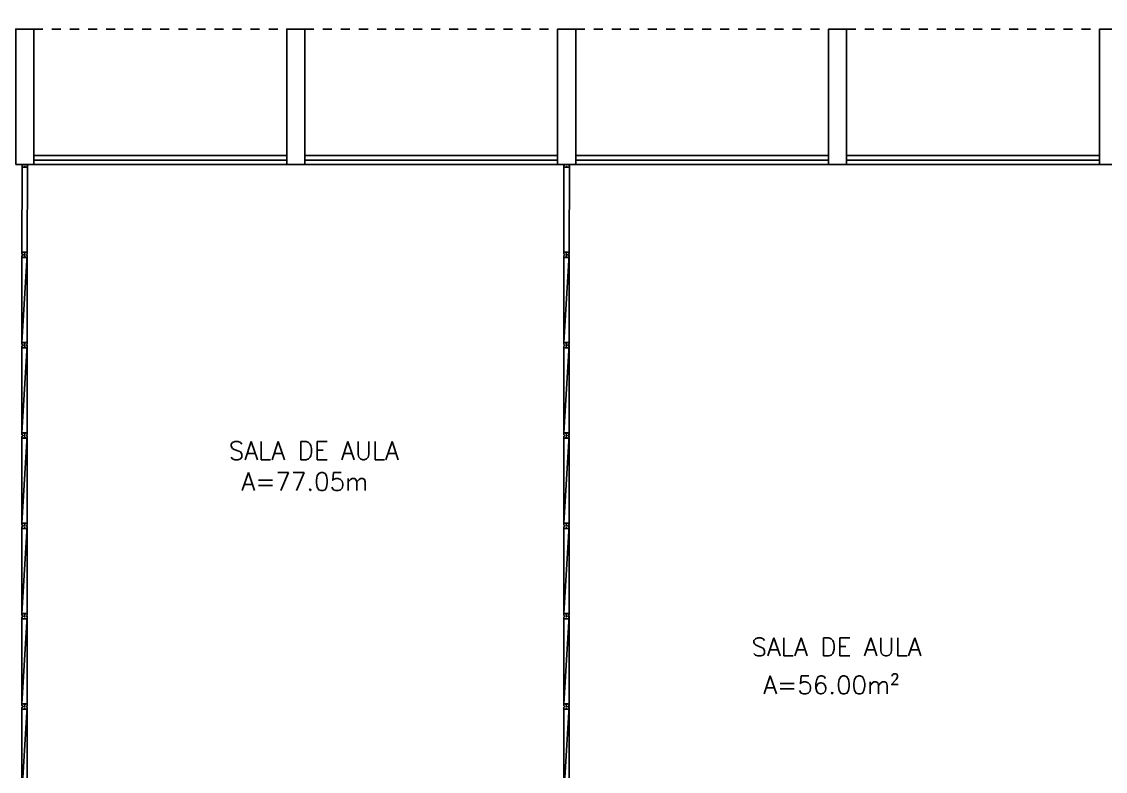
# Model space of a CAD drawing. Extents: x -31 to 207, y 425 to 518.
# Drawn here: x 99.25 to 111.25, y 501.61 to 509.91 of the extents above; entities that cross this region are included whole.
import ezdxf
from ezdxf.enums import TextEntityAlignment as Align

# ---------------------------------------------------------------- set-up
doc = ezdxf.new("R2010")
doc.units = 0
doc.header["$LTSCALE"] = 0.01
doc.header["$MEASUREMENT"] = 0
doc.header["$PDMODE"] = 34
doc.linetypes.add('HIDDEN2', pattern=[0.1875, 0.125, -0.0625])
doc.layers.get('0').update_dxf_attribs({"linetype": 'CONTINUOUS'})
doc.layers.get('DEFPOINTS').update_dxf_attribs({"linetype": 'CONTINUOUS'})
for name, color, linetype in [('AREA', 2, 'CONTINUOUS'), ('DIV', 2, 'CONTINUOUS'), ('ESQ', 1, 'CONTINUOUS'), ('ESTR', 3, 'CONTINUOUS'), ('PROJ', 1, 'HIDDEN2'), ('TEXTOCENTROCUSTO', 2, 'CONTINUOUS')]:
    doc.layers.add(name, color=color, linetype=linetype)
doc.styles.add('1', font='romans.shx')
doc.styles.add('UNB-100', font='simplex.shx', dxfattribs={"height": 0.2})
doc.dimstyles.new('1-600', dxfattribs={"dimtxt": 1.1, "dimasz": 2.5, "dimexe": 2, "dimexo": 4, "dimgap": 0.2, "dimtad": 1, "dimdec": 0, "dimzin": 4, "dimdsep": 46, "dimlunit": 6, "dimtxsty": '1', "dimblk1": 'NONE', "dimblk2": 'NONE', "dimsah": 1, "dimcen": 0, "dimclrd": 2, "dimclre": 2, "dimclrt": 2, "dimadec": 0, "dimazin": 0, "dimtfac": 1, "dimtdec": 0, "dimtmove": 2, "dimatfit": 3, "dimldrblk": 'NONE', "dimfxl": 0, "dimtolj": 1, "dimtzin": 0, "dimarcsym": 0})

# ---------------------------------------------------------------- blocks, each defined once
blk = doc.blocks.new('PILAR-SLS')
blk.add_lwpolyline([(0, -1.5), (0.2, -1.5), (0.2, 0), (0, 0)], close=True)
blk = doc.blocks.new('*D58')
at = {"layer": 'DEFPOINTS', "color": 0}
for p in [(-17.813, 516.327), (-17.813, 509.828), (204.387, 509.828)]:
    blk.add_point(p, dxfattribs=at)
at = {"layer": 'TEXTOCENTROCUSTO', "color": 2, "lineweight": -2}
for p, q in [((-17.813, 513.828), (-17.813, 518.327)), ((204.387, 513.828), (204.387, 518.327)), ((204.387, 516.327), (-17.813, 516.327))]:
    blk.add_line(p, q, dxfattribs=at)
at = {"layer": 'TEXTOCENTROCUSTO', "color": 2, "insert": (93.287, 517.077), "char_height": 1.1, "attachment_point": 5, "rotation": 0, "style": '1'}
blk.add_mtext('\\A1;PRC', dxfattribs=at)
blk = doc.blocks.new('_NONE')
at = {"color": 0, "linetype": 'ByBlock'}
blk.add_circle((0, 0), 0.25, dxfattribs=at)
blk = doc.blocks.new('DIVMT-SLS')
for p, q in [((-0.03, 0.03), (-0.03, 0.006)), ((-0.008, 0.03), (-0.03, 0.03)), ((-0.0185, 0.006), (-0.03, 0.006)), ((-0.0185, -0.006), (-0.0185, 0.006)), ((-0.008, 0.03), (-0.008, 0.02)), ((-0.008, 0.02), (0.008, 0.02)), ((-0.0051, 0), (0.0051, 0)), ((0.0051, 0), (-0.0051, 0)), ((-0.0051, 0), (0.0051, 0)), ((0.97, -0.03), (0, 0.03)), ((0, -0.0051), (0, 0.0051)), ((0, 0.0051), (0, -0.0051)), ((0.008, 0.03), (0.008, 0.02)), ((0.008, 0.03), (0.03, 0.03)), ((0.0205, 0.006), (0.03, 0.006)), ((0.0205, -0.006), (0.0205, 0.006)), ((0.0205, 0.006), (0.0205, -0.006)), ((0.0205, 0.006), (0.03, 0.006)), ((0.97, 0.03), (0.03, 0.03)), ((0.03, 0.006), (0.03, 0.03)), ((0.03, -0.03), (0.03, 0.03)), ((0.03, -0.005), (0.03, 0.005)), ((0.97, 0.03), (0.97, 0.009)), ((0.97, 0.009), (0.97, 0.027)), ((0.9795, 0.006), (0.97, 0.006)), ((0.97, -0.005), (0.97, 0.005)), ((0.9795, 0.006), (0.9795, -0.006)), ((1.0051, 0), (0.9949, 0)), ((1, 0.0051), (1, -0.0051)), ((-0.0185, -0.006), (-0.03, -0.006)), ((-0.03, -0.03), (-0.03, -0.006)), ((-0.008, -0.03), (-0.03, -0.03)), ((-0.008, -0.03), (-0.008, -0.02)), ((-0.008, -0.02), (0.008, -0.02)), ((0.008, -0.03), (0.008, -0.02)), ((0.008, -0.03), (0.03, -0.03)), ((0.0205, -0.006), (0.03, -0.006)), ((0.0205, -0.006), (0.03, -0.006)), ((0.03, -0.006), (0.03, -0.03)), ((0.97, -0.03), (0.03, -0.03)), ((0.9795, -0.006), (0.97, -0.006)), ((0.97, -0.009), (0.97, -0.027))]:
    blk.add_line(p, q)
blk = doc.blocks.new('DIVINI-SLS')
for p, q in [((-0.005, 0), (0.005, 0)), ((0.008, 0.02), (0, 0.02)), ((0, 0.001), (0, 0.02)), ((0, -0.005), (0, 0.005)), ((0, -0.02), (0, 0.001)), ((0.008, 0.03), (0.03, 0.03)), ((0.008, 0.03), (0.008, 0.02)), ((0.02, 0.006), (0.03, 0.006)), ((0.02, 0.006), (0.02, -0.006)), ((0.02, -0.004), (0.02, 0.004)), ((0.023, 0.006), (0.027, 0.006)), ((0.97, 0.03), (0.03, 0.03)), ((0.03, -0.03), (0.03, 0.03)), ((0.03, 0.009), (0.03, 0.027)), ((0.03, -0.005), (0.03, 0.005)), ((0.97, 0.03), (0.97, 0.009)), ((0.97, -0.03), (0.97, 0.03)), ((0.97, 0.009), (0.97, 0.027)), ((0.98, 0.006), (0.97, 0.006)), ((0.97, -0.005), (0.97, 0.005)), ((0.98, 0.006), (0.98, -0.006)), ((0.99, 0), (1.008, 0)), ((0.999, 0.006), (0.999, -0.006)), ((0, -0.02), (0.008, -0.02)), ((0.008, -0.03), (0.008, -0.02)), ((0.008, -0.03), (0.03, -0.03)), ((0.02, -0.006), (0.03, -0.006)), ((0.023, -0.006), (0.027, -0.006)), ((0.03, -0.009), (0.03, -0.027)), ((0.97, -0.03), (0.03, -0.03)), ((0.98, -0.006), (0.97, -0.006)), ((0.97, -0.009), (0.97, -0.027))]:
    blk.add_line(p, q)

msp = doc.modelspace()

# ---------------------------------------------------------------- linework, layer by layer
at = {"layer": 'DIV'}
for p, q in [((99.257, 508.32), (99.257, 508.328)), ((105.257, 508.32), (105.257, 508.328))]:
    msp.add_line(p, q, dxfattribs=at)
at = {"layer": 'ESQ'}
for p, q in [((99.387, 508.428), (102.187, 508.428)), ((102.387, 508.428), (105.187, 508.428)), ((105.387, 508.428), (108.187, 508.428)), ((108.387, 508.428), (111.187, 508.428)), ((99.387, 508.378), (102.187, 508.378)), ((99.387, 508.328), (102.187, 508.328)), ((102.387, 508.378), (105.187, 508.378)), ((102.387, 508.328), (105.187, 508.328)), ((105.387, 508.378), (108.187, 508.378)), ((105.387, 508.328), (108.187, 508.328)), ((108.387, 508.378), (111.187, 508.378)), ((108.387, 508.328), (111.187, 508.328))]:
    msp.add_line(p, q, dxfattribs=at)
at = {"layer": 'PROJ'}
for p, q in [((99.387, 509.828), (102.187, 509.828)), ((102.387, 509.828), (105.187, 509.828)), ((105.387, 509.828), (108.187, 509.828)), ((108.387, 509.828), (111.187, 509.828))]:
    msp.add_line(p, q, dxfattribs=at)

# ---------------------------------------------------------------- block references
at = {"layer": 'DIV'}
for name, p, rotation in [('DIVINI-SLS', (99.287, 508.328), 269.8217819123598), ('DIVINI-SLS', (105.287, 508.328), 269.8217819123598), ('DIVMT-SLS', (99.284, 507.33), 270), ('DIVMT-SLS', (105.284, 507.33), 270), ('DIVMT-SLS', (99.284, 506.33), 270), ('DIVMT-SLS', (105.284, 506.33), 270), ('DIVMT-SLS', (99.284, 505.33), 270), ('DIVMT-SLS', (105.284, 505.33), 270), ('DIVMT-SLS', (99.284, 504.33), 270), ('DIVMT-SLS', (105.284, 504.33), 270), ('DIVMT-SLS', (99.284, 503.33), 270), ('DIVMT-SLS', (105.284, 503.33), 270), ('DIVMT-SLS', (99.284, 502.33), 270), ('DIVMT-SLS', (105.284, 502.33), 270)]:
    msp.add_blockref(name, p, dxfattribs=dict(at, rotation=rotation))
at = {"layer": 'ESTR'}
for p in [(99.187, 509.828), (102.187, 509.828), (105.187, 509.828), (108.187, 509.828), (111.187, 509.828)]:
    msp.add_blockref('PILAR-SLS', p, dxfattribs=at)

# ---------------------------------------------------------------- texts
at = {"layer": 'AREA', "style": 'UNB-100'}
for s, p in [('SALA DE AULA', (102.488, 505.062)), ('A=77.05m', (102.388, 504.72)), ('SALA DE AULA', (108.276, 502.89)), ('A=56.00m²', (108.218, 502.469))]:
    msp.add_text(s, height=0.2, dxfattribs=at).set_placement(p, align=Align.CENTER)

# ---------------------------------------------------------------- dimensions: what is measured, and where the dimension line sits
at = {"layer": 'TEXTOCENTROCUSTO'}
dim = msp.add_aligned_dim(p1=(204.387, 509.828), p2=(-17.813, 509.828), distance=-6.499, text='PRC', dimstyle='1-600', dxfattribs=at)
dim.commit()
dim.dimension.update_dxf_attribs({"geometry": '*D58', "text_midpoint": (93.287, 517.077)})

doc.saveas('drawing.dxf')
